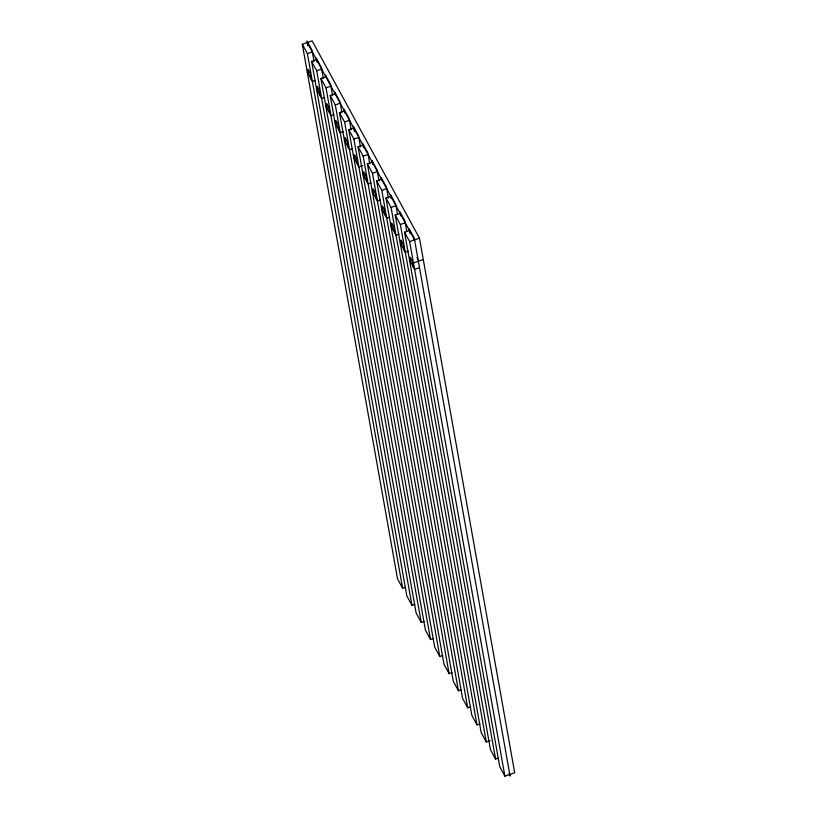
<?xml version="1.0" encoding="UTF-8"?>
<svg xmlns="http://www.w3.org/2000/svg" width="817" height="817" viewBox="0 0 817 817"><rect width="100%" height="100%" fill="white"/><g stroke="black" fill="none" stroke-linecap="round" stroke-linejoin="round"><path stroke-width="1.23" d="M405.589 587.198L402.638 588.23L397.532 578.824L302.31 44.261L312.125 40.85L419.468 238.176L514.69 772.739L504.875 776.15L499.759 766.754L404.538 232.191L409.45 230.486M302.31 44.261L307.417 53.656L312.329 51.951M414.883 604.284L411.931 605.305L406.825 595.91L311.604 61.346L316.516 59.641M311.604 61.346L316.72 70.742L321.622 69.036M424.176 621.369L421.225 622.391L416.119 612.995L320.897 78.432L325.809 76.727M315.321 80.434L312.37 81.455L307.263 72.059M320.897 78.432L326.014 87.828L330.916 86.122M433.47 638.455L430.528 639.476L425.412 630.081L330.191 95.518L335.103 93.812M324.615 97.519L321.663 98.54L316.557 89.145M330.191 95.518L335.307 104.913L340.209 103.208M333.908 114.605L330.956 115.626L325.85 106.23M442.763 655.54L439.822 656.562L434.705 647.166L339.484 112.603L344.396 110.898M339.484 112.603L344.6 121.999L349.502 120.293M343.201 131.69L340.25 132.711L335.144 123.316M452.056 672.626L449.115 673.647L443.999 664.252L348.777 129.689L353.69 127.973M348.777 129.689L353.894 139.084L358.796 137.379M461.35 689.701L458.408 690.733L453.292 681.337L358.071 146.764L362.983 145.058M352.495 148.765L349.553 149.797L344.437 140.401M358.071 146.764L363.187 156.17L368.089 154.454M470.643 706.787L467.702 707.818L462.585 698.412L367.364 163.849L372.276 162.144M362.768 165.514L358.847 166.882L353.73 157.487M367.364 163.849L372.481 173.245L377.383 171.539M371.081 182.937L368.14 183.958L363.024 174.562M479.936 723.872L476.995 724.893L471.879 715.498L376.657 180.935L381.57 179.229M376.657 180.935L381.774 190.33L386.676 188.625M380.375 200.022L377.434 201.043L372.317 191.648M490.21 740.621L486.289 741.979L481.172 732.583L385.951 198.02L390.863 196.315M385.951 198.02L391.067 207.416L395.969 205.71M498.523 758.043L495.582 759.064L490.466 749.669L395.244 215.106L400.156 213.4M389.668 217.108L386.727 218.129L381.61 208.733M395.244 215.106L400.361 224.501L405.273 222.796M398.962 234.193L396.02 235.214L390.904 225.819M404.538 232.191L409.654 241.587L419.468 238.176M408.255 251.279L405.314 252.3L400.197 242.904M413.463 262.972L423.277 259.551M419.509 267.68L414.607 269.385L409.491 259.99M308.469 74.276L307.713 70.732A4.514 0.735 70.8 0 1 308.673 70.344A4.514 0.735 70.8 0 1 310.777 76.369L311.165 79.239M317.762 91.361L317.006 87.817A4.514 0.735 70.8 0 1 317.966 87.429A4.514 0.735 70.8 0 1 320.07 93.455L320.458 96.324M327.055 108.447L326.3 104.903A4.514 0.735 70.8 0 1 327.26 104.515A4.514 0.735 70.8 0 1 329.363 110.54L329.751 113.41M336.349 125.532L335.593 121.988A4.514 0.735 70.8 0 1 336.553 121.6A4.514 0.735 70.8 0 1 338.657 127.626L339.045 130.495M345.642 142.618L344.886 139.074A4.514 0.735 70.8 0 1 345.846 138.686A4.514 0.735 70.8 0 1 347.95 144.711L348.338 147.581M354.935 159.703L354.18 156.149A4.514 0.735 70.8 0 1 355.14 155.761A4.514 0.735 70.8 0 1 357.254 161.797L357.632 164.656M364.229 176.789L363.473 173.235A4.514 0.735 70.8 0 1 364.433 172.847A4.514 0.735 70.8 0 1 366.547 178.872L366.925 181.742M373.522 193.864L372.766 190.32A4.514 0.735 70.8 0 1 373.726 189.932A4.514 0.735 70.8 0 1 375.84 195.957L376.228 198.827M382.816 210.949L382.06 207.406A4.514 0.735 70.8 0 1 383.03 207.018A4.514 0.735 70.8 0 1 385.134 213.043L385.522 215.913M392.109 228.035L391.353 224.491A4.514 0.735 70.8 0 1 392.323 224.103A4.514 0.735 70.8 0 1 394.427 230.128L394.815 232.998M401.402 245.12L400.647 241.577A4.514 0.735 70.8 0 1 401.617 241.189A4.514 0.735 70.8 0 1 403.721 247.214L404.109 250.084M410.696 262.206L409.94 258.662A4.514 0.735 70.8 0 1 410.91 258.274A4.514 0.735 70.8 0 1 413.014 264.3L413.402 267.169M307.223 42.555L414.566 239.881M416.956 257.569L418.09 259.663M508.93 773.965L510.074 776.058L414.28 238.288L409.164 228.872L410.032 233.785M409.654 241.587L504.875 776.15M406.754 231.109L404.987 221.203L399.87 211.787L400.575 215.77M400.361 224.501L495.582 759.064M397.46 214.023L395.694 204.117L390.567 194.701L391.282 198.694M391.067 207.416L486.289 741.979M388.371 198.133L386.4 187.032L381.273 177.616L381.713 180.077M381.774 190.33L476.995 724.893M379.078 181.047L377.107 169.946L371.98 160.53L372.644 164.217M372.481 173.245L467.702 707.818M369.784 163.962L367.813 152.861L362.687 143.445L363.402 147.438M363.187 156.17L458.408 690.733M360.491 146.876L358.52 135.775L353.393 126.369L354.323 131.537M353.894 139.084L449.115 673.647M351.198 129.791L349.227 118.7L344.1 109.284L344.815 113.267M344.6 121.999L439.822 656.562M341.904 112.705L339.933 101.614L334.807 92.198L335.246 94.66M335.307 104.913L430.528 639.476M332.611 95.63L330.64 84.529L325.513 75.113L325.952 77.574M326.014 87.828L421.225 622.391M323.318 78.544L321.347 67.443L316.22 58.027L316.935 62.021M316.72 70.742L411.931 605.305M314.024 61.459L312.053 50.358L306.937 40.952L307.805 45.875M307.417 53.656L402.638 588.23"/></g></svg>
